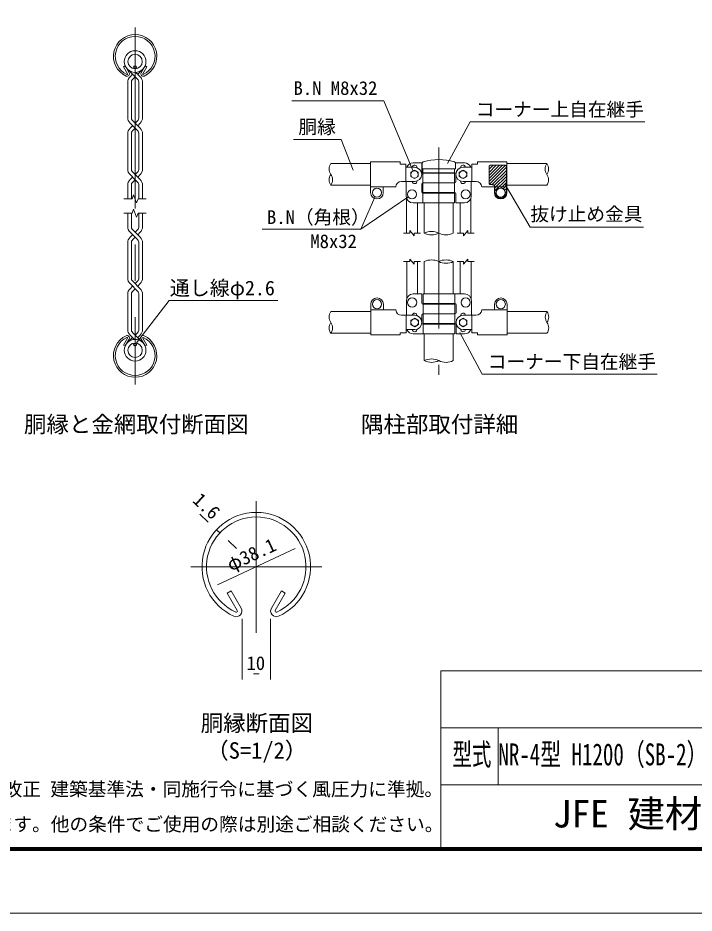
# Model space of a CAD drawing. Units: millimetres, scale not verified, with parts at other scales. Extents: x -4200 to 4200, y -2970 to 2970.
# Drawn here: x 636 to 3008, y -2970 to 171 of the extents above; entities that cross this region are included whole.
import ezdxf
from ezdxf.enums import TextEntityAlignment as Align

# ---------------------------------------------------------------- set-up
doc = ezdxf.new("R2010")
doc.units = ezdxf.units.MM
doc.header["$LTSCALE"] = 20
doc.linetypes.add('DASHED', pattern=[7.5, 6, -1.5])
doc.linetypes.add('USER1', pattern=[50.8, 31.75, -6.35, 6.35, -6.35])
for name, color, linetype, lineweight in [('0-0_D-BMK', 2, 'USER1', 13), ('0-1_D-STR1', 1, 'Continuous', 18), ('0-2_D-STR-DIM', 7, 'Continuous', 9), ('0-5_D-STR3', 3, 'Continuous', 13), ('0-6_D-STR2', 7, 'Continuous', 9), ('0-7_D-STR-TXT', 7, 'Continuous', 9), ('0-8_D-TTL', 7, 'Continuous', 9)]:
    doc.layers.add(name, color=color, linetype=linetype, lineweight=lineweight)
doc.layers.add('0-4_D-TTL-TXT', color=7, linetype='Continuous')
doc.styles.add('ＭＳ ゴシック', font='')
doc.styles.get('ＭＳ ゴシック').set_extended_font_data('MS Gothic')

msp = doc.modelspace()

# ---------------------------------------------------------------- linework, layer by layer
at = {"layer": '0-0_D-BMK'}
for p, q in [((1047.29, 137.13), (1047.29, -1115.19)), ((2112.56, -284.43), (2112.56, -1081.85)), ((1472.29, -1986.5), (1472.29, -1524.95)), ((1242.55, -1754.69), (1702.03, -1754.69))]:
    msp.add_line(p, q, dxfattribs=at)
at = {"layer": '0-1_D-STR1'}
for p, q in [((1006.56, -1.08), (1012.11, 2.13)), ((1026.15, -22.19), (1012.11, 2.13)), ((1068.42, -22.19), (1082.46, 2.13)), ((1088.02, -1.08), (1082.46, 2.13)), ((1020.59, -25.39), (1006.56, -1.08)), ((1073.98, -25.39), (1088.02, -1.08)), ((1873.56, -340.27), (1733.56, -340.27)), ((2351.56, -340.37), (2491.56, -340.37)), ((2061.26, -372.37), (2061.26, -374.37)), ((2162.86, -372.37), (2162.86, -374.37)), ((1873.56, -416.47), (1733.56, -416.47)), ((2351.56, -416.57), (2491.56, -416.57)), ((2061.26, -442.37), (2061.26, -444.37)), ((2162.86, -442.37), (2162.86, -444.37)), ((2061.26, -478.37), (2061.26, -584.37)), ((2162.86, -478.37), (2162.86, -584.37)), ((2061.76, -684.37), (2061.76, -797.73)), ((2163.36, -684.37), (2163.36, -797.73)), ((2061.76, -831.73), (2061.76, -833.73)), ((2163.36, -831.73), (2163.36, -833.73)), ((1874.06, -859.63), (1734.06, -859.63)), ((2352.06, -859.73), (2492.06, -859.73)), ((2061.76, -901.73), (2061.76, -903.73)), ((2163.36, -901.73), (2163.36, -903.73)), ((1874.06, -935.83), (1734.06, -935.83)), ((2061.76, -937.73), (2061.76, -1031.73)), ((2163.36, -937.73), (2163.36, -1031.73)), ((2352.06, -935.93), (2492.06, -935.93)), ((1020.59, -952.67), (1006.56, -976.98)), ((1026.15, -955.88), (1012.11, -980.19)), ((1068.42, -955.88), (1082.46, -980.19)), ((1073.98, -952.67), (1088.02, -976.98)), ((1006.56, -976.98), (1012.11, -980.19)), ((1088.02, -976.98), (1082.46, -980.19)), ((1370.46, -1847.22), (1384.35, -1839.2)), ((1405.55, -1908), (1370.46, -1847.22)), ((1419.44, -1899.98), (1384.35, -1839.2)), ((1525.13, -1899.98), (1560.22, -1839.2)), ((1539.02, -1908), (1574.11, -1847.22)), ((1574.11, -1847.22), (1560.22, -1839.2))]:
    msp.add_line(p, q, dxfattribs=at)
for centre, radius, start, end in [((1047.29, 35.93), 76.2, 294.32478, 245.67522), ((1047.29, 35.93), 69.78, 294.32478, 245.67522), ((1019.2, -26.2), 8.02, 245.67522, 30), ((1019.2, -26.2), 1.6, 245.67522, 30), ((1075.37, -26.2), 8.02, 150, 294.32478), ((1075.37, -26.2), 1.6, 150, 294.32478), ((1047.29, -1013.99), 76.2, 114.32478, 65.67522), ((1047.29, -1013.99), 69.78, 114.32478, 65.67522), ((1019.2, -951.87), 8.02, 330, 114.32478), ((1019.2, -951.87), 1.6, 330, 114.32478), ((1075.37, -951.87), 8.02, 65.67522, 210), ((1075.37, -951.87), 1.6, 65.67522, 210), ((1472.29, -1754.69), 190.5, 294.32478, 245.67522), ((1472.29, -1754.69), 174.46, 294.32478, 245.67522), ((1402.08, -1910.01), 20.05, 245.67522, 30), ((1402.08, -1910.01), 4.01, 245.67522, 30), ((1542.5, -1910.01), 20.05, 150, 294.32478), ((1542.5, -1910.01), 4.01, 150, 294.32478)]:
    msp.add_arc(centre, radius, start, end, dxfattribs=at)
at = {"layer": '0-2_D-STR-DIM'}
for p, q in [((1008.15, -464.03), (1037.02, -464.03)), ((1042.15, -449.94), (1037.02, -464.03)), ((1052.42, -478.13), (1042.15, -449.94)), ((1057.55, -464.03), (1052.42, -478.13)), ((1057.55, -464.03), (1086.42, -464.03)), ((1042.15, -499.94), (1037.02, -514.03)), ((1052.42, -528.13), (1042.15, -499.94)), ((1008.15, -514.03), (1037.02, -514.03)), ((1057.55, -514.03), (1052.42, -528.13)), ((1057.55, -514.03), (1086.42, -514.03)), ((2011.31, -584.37), (1988.81, -584.37)), ((2011.31, -584.37), (2011.31, -575.37)), ((2026.31, -593.37), (2011.31, -575.37)), ((2048.81, -584.37), (2026.31, -584.37)), ((2026.31, -593.37), (2026.31, -584.37)), ((2176.81, -584.37), (2199.31, -584.37)), ((2199.31, -593.37), (2214.31, -575.37)), ((2199.31, -593.37), (2199.31, -584.37)), ((2214.31, -584.37), (2214.31, -575.37)), ((2214.31, -584.37), (2236.81, -584.37)), ((2011.31, -684.37), (1988.81, -684.37)), ((2011.31, -684.37), (2011.31, -675.37)), ((2026.31, -693.37), (2011.31, -675.37)), ((2048.81, -684.37), (2026.31, -684.37)), ((2026.31, -693.37), (2026.31, -684.37)), ((2176.81, -684.37), (2199.31, -684.37)), ((2199.31, -693.37), (2214.31, -675.37)), ((2199.31, -693.37), (2199.31, -684.37)), ((2214.31, -684.37), (2214.31, -675.37)), ((2214.31, -684.37), (2236.81, -684.37)), ((1303.4, -1597.82), (1274.09, -1570.6)), ((1344.46, -1635.96), (1332.71, -1625.04)), ((1373.77, -1663.18), (1403.08, -1690.41)), ((1335.89, -1818.29), (1608.69, -1691.09)), ((1422.29, -1937.26), (1422.29, -2150.06)), ((1522.29, -1937.26), (1522.29, -2150.06)), ((1462.29, -2130.06), (1482.29, -2130.06))]:
    msp.add_line(p, q, dxfattribs=at)
for centre, radius, start, end in [((1760.8, -359.32), 33.24, 145.03504, 214.96496), ((2518.8, -359.42), 33.24, 145.03504, 214.96496), ((2464.32, -359.42), 33.24, 325.03504, 34.96496), ((1760.8, -397.42), 33.24, 145.03422, 214.96578), ((1706.32, -397.42), 33.24, 325.03504, 34.96496), ((2464.32, -397.52), 33.24, 325.03422, 34.96578), ((2086.91, -636.19), 57.83, 63.66726, 116.33274), ((2086.91, -532.54), 57.83, 243.66726, 296.33274), ((2137.71, -534.66), 55.71, 243.16247, 296.83753), ((2087.16, -735.13), 56.76, 63.41722, 116.58278), ((2137.96, -735.13), 56.76, 63.41723, 116.58277), ((2137.96, -633.61), 56.76, 243.41723, 296.58277), ((1761.3, -878.68), 33.24, 145.03504, 214.96496), ((2519.3, -878.78), 33.24, 145.03504, 214.96496), ((2464.82, -878.78), 33.24, 325.03504, 34.96496), ((1761.3, -916.78), 33.24, 145.03422, 214.96578), ((1706.82, -916.78), 33.24, 325.03504, 34.96496), ((2464.82, -916.88), 33.24, 325.03422, 34.96578), ((2087.16, -1082.49), 56.76, 63.4184, 116.5816), ((2087.16, -980.97), 56.76, 243.4184, 296.5816), ((2137.96, -980.97), 56.76, 243.4184, 296.5816)]:
    msp.add_arc(centre, radius, start, end, dxfattribs=at)
at = {"layer": '0-5_D-STR3'}
for p, q in [((1873.56, -334.37), (1873.56, -422.37)), ((1977.16, -334.37), (1873.56, -334.37)), ((1997.16, -342.16), (1997.16, -403.37)), ((2052.56, -338.37), (2022.56, -338.37)), ((2052.56, -338.37), (2052.56, -370.37)), ((2053.76, -340.33), (2053.76, -358.37)), ((2171, -338.37), (2202.56, -338.37)), ((2171.36, -340.42), (2171.36, -358.37)), ((2227.96, -342.16), (2227.96, -403.37)), ((2247.96, -334.37), (2351.56, -334.37)), ((2351.56, -334.37), (2351.56, -422.37)), ((2027.56, -353.37), (1997.16, -353.37)), ((2053.76, -358.37), (2171.36, -358.37)), ((2168.16, -374.37), (2056.56, -374.37)), ((2056.96, -358.37), (2056.96, -372.37)), ((2056.96, -372.37), (2168.56, -372.37)), ((2056.96, -374.37), (2056.96, -408.37)), ((2168.16, -358.37), (2168.16, -372.37)), ((2168.16, -374.37), (2168.16, -408.37)), ((2172.56, -376.37), (2172.56, -404.37)), ((2197.56, -353.37), (2227.96, -353.37)), ((2289.56, -360.57), (2303.76, -346.37)), ((2289.56, -371.18), (2314.37, -346.37)), ((2289.56, -381.78), (2324.98, -346.37)), ((2289.56, -392.39), (2335.58, -346.37)), ((2289.56, -403), (2346.14, -346.42)), ((2289.6, -349.93), (2293.12, -346.4)), ((2290.38, -412.79), (2349.56, -353.6)), ((2299.4, -414.37), (2349.56, -364.21)), ((2306.83, -417.55), (2349.56, -374.82)), ((1981.54, -403.37), (1997.16, -403.37)), ((2027.56, -403.37), (1997.16, -403.37)), ((1998.56, -403.37), (1998.56, -454.37)), ((2197.56, -403.37), (2227.96, -403.37)), ((2226.56, -403.37), (2226.56, -454.37)), ((2243.59, -403.37), (2227.96, -403.37)), ((2309.56, -425.42), (2349.56, -385.42)), ((2309.56, -436.03), (2349.56, -396.03)), ((2329.79, -426.41), (2349.56, -406.64)), ((1873.56, -422.37), (1873.56, -442.37)), ((1961.56, -422.37), (1873.56, -422.37)), ((1917.56, -422.37), (1917.56, -442.37)), ((2052.56, -440.37), (2052.56, -412.37)), ((2168.16, -408.37), (2056.56, -408.37)), ((2056.96, -408.37), (2168.56, -408.37)), ((2056.96, -408.37), (2056.96, -442.37)), ((2168.16, -408.37), (2168.16, -442.37)), ((2263.56, -422.37), (2351.56, -422.37)), ((2307.56, -422.37), (2307.56, -442.37)), ((2337.97, -428.83), (2349.56, -417.24)), ((2343.25, -434.16), (2349.56, -427.85)), ((2345.55, -442.47), (2349.56, -438.46)), ((2351.56, -422.37), (2351.56, -442.37)), ((1999.56, -462.37), (1999.56, -584.37)), ((2168.16, -444.37), (2056.56, -444.37)), ((2056.96, -442.37), (2168.56, -442.37)), ((2056.96, -444.37), (2056.96, -478.37)), ((2168.16, -444.37), (2168.16, -478.37)), ((2172.56, -446.37), (2172.56, -478.37)), ((2225.56, -462.37), (2225.56, -584.37)), ((2309.96, -446.24), (2313.63, -442.56)), ((2313.14, -453.67), (2316.03, -450.77)), ((2318.48, -458.93), (2321.34, -456.07)), ((2326.05, -461.97), (2329.7, -458.32)), ((2338.27, -460.35), (2347.4, -451.23)), ((2168.16, -478.37), (2022.56, -478.37)), ((2037.56, -478.37), (2037.56, -584.37)), ((2172.56, -478.37), (2202.56, -478.37)), ((2187.56, -478.37), (2187.56, -584.37)), ((2000.06, -684.37), (2000.06, -814.87)), ((2038.06, -684.37), (2038.06, -797.73)), ((2188.06, -684.37), (2188.06, -797.73)), ((2226.06, -684.37), (2226.06, -814.87)), ((2053.06, -797.73), (2023.06, -797.73)), ((2053.06, -829.73), (2053.06, -797.73)), ((2057.46, -831.73), (2057.46, -797.73)), ((2057.46, -797.73), (2203.06, -797.73)), ((2168.66, -831.73), (2168.66, -797.73)), ((1874.06, -853.73), (1874.06, -833.73)), ((1918.06, -853.73), (1918.06, -833.73)), ((1999.06, -872.73), (1999.06, -821.73)), ((2168.66, -833.73), (2057.06, -833.73)), ((2057.46, -831.73), (2169.06, -831.73)), ((2057.46, -867.73), (2057.46, -833.73)), ((2168.66, -867.73), (2168.66, -833.73)), ((2173.06, -835.73), (2173.06, -863.73)), ((2227.06, -872.73), (2227.06, -821.73)), ((2308.06, -853.73), (2308.06, -833.73)), ((2352.06, -853.73), (2352.06, -833.73)), ((1874.06, -941.73), (1874.06, -853.73)), ((1962.06, -853.73), (1874.06, -853.73)), ((1982.04, -872.73), (1997.66, -872.73)), ((1997.66, -933.94), (1997.66, -872.73)), ((2028.06, -872.73), (1997.66, -872.73)), ((2053.06, -899.73), (2053.06, -871.73)), ((2168.66, -867.73), (2057.06, -867.73)), ((2057.46, -867.73), (2169.06, -867.73)), ((2057.46, -901.73), (2057.46, -867.73)), ((2168.66, -901.73), (2168.66, -867.73)), ((2198.06, -872.73), (2228.46, -872.73)), ((2243.09, -872.73), (2227.46, -872.73)), ((2228.46, -933.94), (2228.46, -872.73)), ((2263.06, -853.73), (2351.06, -853.73)), ((2352.06, -941.73), (2352.06, -853.73)), ((2168.66, -903.73), (2057.06, -903.73)), ((2057.46, -901.73), (2169.06, -901.73)), ((2057.46, -937.73), (2057.46, -903.73)), ((2168.66, -937.73), (2168.66, -903.73)), ((2173.06, -937.73), (2173.06, -905.73)), ((1977.66, -941.73), (1874.06, -941.73)), ((2028.06, -922.73), (1997.66, -922.73)), ((2168.66, -937.73), (2023.06, -937.73)), ((2173.06, -937.73), (2203.06, -937.73)), ((2198.06, -922.73), (2228.46, -922.73)), ((2248.46, -941.73), (2352.06, -941.73))]:
    msp.add_line(p, q, dxfattribs=at)
at = {"layer": '0-5_D-STR3', "linetype": 'DASHED'}
for p, q in [((2289.56, -410.37), (2289.56, -350.37)), ((2345.56, -346.37), (2293.56, -346.37)), ((2349.56, -442.37), (2349.56, -350.37)), ((2299.56, -414.37), (2293.56, -414.37)), ((2309.56, -442.37), (2309.56, -424.37))]:
    msp.add_line(p, q, dxfattribs=at)
at = {"layer": '0-5_D-STR3'}
for points in [[(1977.16, -334.37), (1977.16, -342.16), (1997.16, -342.16)], [(2247.96, -334.37), (2247.96, -342.16), (2227.96, -342.16)], [(1977.66, -941.73), (1977.66, -933.94), (1997.66, -933.94)], [(2248.46, -941.73), (2248.46, -933.94), (2228.46, -933.94)]]:
    msp.add_lwpolyline(points, dxfattribs=at)
for points in [[(2027.56, -363.37), (2040.55, -370.87), (2040.55, -385.87), (2027.56, -393.37), (2014.57, -385.87), (2014.57, -370.87)], [(2197.56, -363.37), (2184.57, -370.87), (2184.57, -385.87), (2197.56, -393.37), (2210.55, -385.87), (2210.55, -370.87)], [(2028.06, -912.73), (2041.05, -905.23), (2041.05, -890.23), (2028.06, -882.73), (2015.07, -890.23), (2015.07, -905.23)], [(2198.06, -912.73), (2185.07, -905.23), (2185.07, -890.23), (2198.06, -882.73), (2211.05, -890.23), (2211.05, -905.23)]]:
    msp.add_lwpolyline(points, close=True, dxfattribs=at)
for centre, radius in [((1047.29, -2.66), 5.2), ((2027.56, -378.37), 12.99), ((2197.56, -378.37), 12.99), ((1895.56, -442.37), 16), ((2018.56, -448.37), 16), ((2206.56, -448.37), 16), ((2329.56, -442.37), 16), ((2019.06, -827.73), 16), ((2207.06, -827.73), 16), ((1896.06, -833.73), 16), ((2330.06, -833.73), 16), ((2028.06, -897.73), 12.99), ((2198.06, -897.73), 12.99), ((1047.29, -975.4), 5.2)]:
    msp.add_circle(centre, radius, dxfattribs=at)
for centre, radius, start, end in [((2022.56, -362.37), 24, 90, 157.97569), ((2059.76, -340.33), 6, 107.18963, 180), ((2112.42, -510.53), 184.17, 72.71226, 107.18963), ((2165.36, -340.42), 6, 0, 72.71226), ((2202.56, -362.37), 24, 22.02431, 90), ((2027.56, -354.37), 8.5, 356.73321, 173.24367), ((2027.56, -378.37), 25, 270, 90), ((2056.56, -370.37), 4, 180, 270), ((2168.56, -376.37), 4, 0, 90), ((2197.56, -378.37), 25, 90, 270), ((2197.56, -354.37), 8.5, 6.75633, 183.26679), ((1981.54, -423.37), 20, 90, 177.13402), ((2027.56, -402.37), 8.5, 186.75633, 3.26679), ((2168.56, -404.37), 4, 270, 0), ((2197.56, -402.37), 8.5, 176.73321, 353.24367), ((2243.59, -423.37), 20, 2.86598, 90), ((2056.56, -412.37), 4, 90, 180), ((1895.56, -442.37), 22, 180, 0), ((2022.56, -454.37), 24, 180, 270), ((2056.56, -440.37), 4, 180, 270), ((2168.56, -446.37), 4, 0, 90), ((2202.56, -454.37), 24, 270, 0), ((2329.56, -442.37), 22, 180, 0), ((1896.06, -833.73), 22, 0, 180), ((2023.06, -821.73), 24, 90, 180), ((2203.06, -821.73), 24, 0, 90), ((2330.06, -833.73), 22, 0, 180), ((2057.06, -829.73), 4, 180, 270), ((2169.06, -835.73), 4, 0, 90), ((1982.04, -852.73), 20, 182.86598, 270), ((2028.06, -873.73), 8.5, 356.73321, 173.24367), ((2028.06, -897.73), 25, 270, 90), ((2057.06, -871.73), 4, 90, 180), ((2169.06, -863.73), 4, 270, 0), ((2198.06, -897.73), 25, 90, 270), ((2198.06, -873.73), 8.5, 6.75633, 183.26679), ((2243.09, -852.73), 20, 270, 357.13402), ((2057.06, -899.73), 4, 180, 270), ((2169.06, -905.73), 4, 0, 90), ((2023.06, -913.73), 24, 202.02431, 270), ((2028.06, -921.73), 8.5, 186.75633, 3.26679), ((2198.06, -921.73), 8.5, 176.73321, 353.24367), ((2203.06, -913.73), 24, 270, 337.97569)]:
    msp.add_arc(centre, radius, start, end, dxfattribs=at)
at = {"layer": '0-5_D-STR3', "linetype": 'DASHED'}
for centre, radius, start, end in [((2293.56, -350.37), 4, 90, 180), ((2345.56, -350.37), 4, 0, 90), ((2293.56, -410.37), 4, 180, 270), ((2299.56, -424.37), 10, 0, 90), ((2329.56, -442.37), 20, 180, 0)]:
    msp.add_arc(centre, radius, start, end, dxfattribs=at)
at = {"layer": '0-6_D-STR2'}
for p, q in [((1047.29, -36.13), (1023.56, -12.4)), ((1029.4, -35.87), (1038.21, -27.06)), ((1065.17, -35.87), (1049.91, -20.6)), ((1056.36, -27.06), (1071.01, -12.4)), ((1021.2, -55.67), (1021.2, -178.92)), ((1034.03, -56.68), (1034.03, -177.91)), ((1039.18, -44.23), (1047.29, -36.13)), ((1055.39, -44.23), (1047.29, -36.13)), ((1060.54, -56.68), (1060.54, -177.91)), ((1073.37, -55.67), (1073.37, -178.92)), ((1047.29, -216.61), (1029.4, -198.72)), ((1038.21, -207.53), (1029.4, -216.34)), ((1029.4, -216.34), (1038.21, -207.53)), ((1065.17, -216.34), (1039.18, -190.35)), ((1039.18, -224.71), (1047.29, -216.61)), ((1055.39, -190.35), (1047.29, -198.46)), ((1055.39, -224.71), (1047.29, -216.61)), ((1065.17, -198.72), (1056.36, -207.53)), ((1021.2, -236.14), (1021.2, -359.39)), ((1034.03, -237.15), (1034.03, -358.38)), ((1060.54, -237.15), (1060.54, -358.38)), ((1073.37, -236.14), (1073.37, -359.39)), ((1065.17, -396.82), (1039.18, -370.83)), ((1055.39, -370.83), (1047.29, -378.93)), ((1047.29, -397.08), (1029.4, -379.19)), ((1038.21, -388), (1029.4, -396.82)), ((1029.4, -396.82), (1038.21, -388)), ((1039.18, -405.18), (1047.29, -397.08)), ((1055.39, -405.18), (1047.29, -397.08)), ((1065.17, -379.19), (1056.36, -388)), ((1021.2, -416.62), (1021.2, -464.03)), ((1034.03, -417.63), (1034.03, -464.03)), ((1060.54, -417.63), (1060.54, -464.03)), ((1073.37, -416.62), (1073.37, -464.03)), ((1021.2, -561.45), (1021.2, -514.03)), ((1034.03, -560.44), (1034.03, -514.03)), ((1060.54, -560.44), (1060.54, -514.03)), ((1073.37, -561.45), (1073.37, -514.03)), ((1055.39, -607.24), (1029.4, -581.25)), ((1038.21, -590.06), (1029.4, -598.87)), ((1065.17, -598.87), (1039.18, -572.88)), ((1055.39, -572.88), (1047.29, -580.99)), ((1065.17, -581.25), (1056.36, -590.06)), ((1021.2, -741.92), (1021.2, -618.67)), ((1034.03, -740.91), (1034.03, -619.68)), ((1047.29, -599.14), (1039.18, -607.24)), ((1060.54, -740.91), (1060.54, -619.68)), ((1073.37, -741.92), (1073.37, -618.67)), ((1065.17, -779.35), (1039.18, -753.36)), ((1055.39, -753.36), (1047.29, -761.46)), ((1055.39, -787.71), (1029.4, -761.72)), ((1038.21, -770.53), (1029.4, -779.35)), ((1047.29, -779.61), (1039.18, -787.71)), ((1065.17, -761.72), (1056.36, -770.53)), ((1021.2, -922.4), (1021.2, -799.15)), ((1034.03, -921.39), (1034.03, -800.16)), ((1060.54, -921.39), (1060.54, -800.16)), ((1073.37, -922.4), (1073.37, -799.15)), ((1039.18, -933.83), (1071.01, -965.66)), ((1055.39, -933.83), (1047.29, -941.93)), ((1038.21, -951.01), (1023.56, -965.66)), ((1029.4, -942.19), (1044.66, -957.46)), ((1065.17, -942.19), (1056.36, -951.01))]:
    msp.add_line(p, q, dxfattribs=at)
for centre, radius in [((1047.29, 17.41), 38.1), ((1047.29, 17.41), 25.27), ((1047.29, -995.47), 38.1), ((1047.29, -995.47), 25.27)]:
    msp.add_circle(centre, radius, dxfattribs=at)
for centre, radius, start, end in [((1049.2, -55.67), 28, 135, 180), ((1049.2, -55.67), 15.2, 131.19984, 183.80396), ((1045.37, -55.67), 15.2, 356.19604, 48.80016), ((1045.37, -55.67), 28, 0, 45), ((1049.2, -178.92), 28, 180, 225), ((1049.2, -178.92), 15.2, 176.19604, 228.80016), ((1045.37, -178.92), 15.2, 311.19984, 3.80396), ((1045.37, -178.92), 28, 315, 0), ((1049.2, -236.14), 28, 135, 180), ((1045.37, -236.14), 28, 0, 45), ((1049.2, -236.14), 15.2, 131.19984, 183.80396), ((1045.37, -236.14), 15.2, 356.19604, 48.80016), ((1049.2, -359.39), 28, 180, 225), ((1049.2, -359.39), 15.2, 176.19604, 228.80016), ((1045.37, -359.39), 15.2, 311.19984, 3.80396), ((1045.37, -359.39), 28, 315, 0), ((1049.2, -416.62), 28, 135, 180), ((1049.2, -416.62), 15.2, 131.19984, 183.80396), ((1045.37, -416.62), 15.2, 356.19604, 48.80016), ((1045.37, -416.62), 28, 0, 45), ((1049.2, -561.45), 28, 180, 225), ((1049.2, -561.45), 15.2, 176.19604, 228.80016), ((1045.37, -561.45), 15.2, 311.19984, 3.80396), ((1045.37, -561.45), 28, 315, 0), ((1049.2, -618.67), 28, 135, 180), ((1049.2, -618.67), 15.2, 131.19984, 183.80396), ((1045.37, -618.67), 15.2, 356.19604, 48.80016), ((1045.37, -618.67), 28, 0, 45), ((1049.2, -741.92), 28, 180, 225), ((1049.2, -741.92), 15.2, 176.19604, 228.80016), ((1045.37, -741.92), 15.2, 311.19984, 3.80396), ((1045.37, -741.92), 28, 315, 0), ((1049.2, -799.15), 28, 135, 180), ((1045.37, -799.15), 28, 0, 45), ((1049.2, -799.15), 15.2, 131.19984, 183.80396), ((1045.37, -799.15), 15.2, 356.19604, 48.80016), ((1049.2, -922.4), 28, 180, 225), ((1049.2, -922.4), 15.2, 176.19604, 228.80016), ((1045.37, -922.4), 15.2, 311.19984, 3.80396), ((1045.37, -922.4), 28, 315, 0)]:
    msp.add_arc(centre, radius, start, end, dxfattribs=at)
at = {"layer": '0-7_D-STR-TXT'}
for points in [[(1597.14, -120.71), (1920.2, -120.71), (2021.69, -364.47)], [(2835.98, -193.96), (2222.17, -193.96), (2143.68, -339.96)], [(1603.26, -256.36), (1770.28, -256.36), (1812.27, -363.22)], [(2830.39, -562.96), (2432.95, -562.96), (2345.48, -414.19)], [(1493.55, -570.7), (1839.62, -570.7), (2003.7, -458.53)], [(1493.55, -570.7), (1839.62, -570.7), (1888.37, -458.87)], [(1548.16, -821.17), (1166.23, -821.17), (1051.68, -969.7)], [(2878.2, -1078.88), (2264.39, -1078.88), (2185.9, -932.88)]]:
    msp.add_lwpolyline(points, dxfattribs=at)
at = {"layer": '0-8_D-TTL'}
for p, q in [((2120.32, -2119.77), (2120.32, -2739.77)), ((2120.32, -2119.77), (3920.32, -2119.77)), ((2120.32, -2319.77), (3920.32, -2319.77)), ((2320.32, -2319.77), (2320.32, -2519.77)), ((2120.32, -2519.77), (3920.32, -2519.77))]:
    msp.add_line(p, q, dxfattribs=at)
at = {"layer": '0-8_D-TTL', "color": 2, "lineweight": 18}
msp.add_lwpolyline([(-4199.68, 2970.23), (4200.32, 2970.23), (4200.32, -2969.77), (-4199.68, -2969.77)], close=True, dxfattribs=at)
at = {"layer": '0-8_D-TTL'}
for points in [[(-3929.68, 2750.23), (3930.32, 2750.23), (3930.32, -2749.77), (-3929.68, -2749.77)], [(-3927.18, 2747.73), (3927.82, 2747.73), (3927.82, -2747.27), (-3927.18, -2747.27)], [(-3924.68, 2745.23), (3925.32, 2745.23), (3925.32, -2744.77), (-3924.68, -2744.77)], [(-3922.18, 2742.73), (3922.82, 2742.73), (3922.82, -2742.27), (-3922.18, -2742.27)], [(-3919.68, 2740.23), (3920.32, 2740.23), (3920.32, -2739.77), (-3919.68, -2739.77)]]:
    msp.add_lwpolyline(points, close=True, dxfattribs=at)

# ---------------------------------------------------------------- texts
at = {"layer": '0-2_D-STR-DIM', "style": 'ＭＳ ゴシック'}
for s, rotation, p in [('1.6', 317.113, (1235.92, -1536.36)), ('φ38.1', 24.999, (1389.23, -1785))]:
    msp.add_text(s, height=48.09, rotation=rotation, dxfattribs=at).set_placement(p, align=Align.BOTTOM_LEFT)
msp.add_text('10', height=48.09, dxfattribs=at).set_placement((1437.89, -2131.31), align=Align.BOTTOM_LEFT)
at = {"layer": '0-4_D-TTL-TXT', "style": 'ＭＳ ゴシック'}
for s, height, p in [('胴縁と金網取付断面図', 57.77, (657.44, -1301.13)), ('隅柱部取付詳細', 57.77, (1839.67, -1301.28)), ('胴縁断面図', 57.77, (1277.36, -2349.33)), ('（S=1/2）', 57.77, (1296.85, -2445.52)), ('JFE 建材株式会社', 96.21, (2512.7, -2698.28))]:
    msp.add_text(s, height=height, dxfattribs=at).set_placement(p, align=Align.BOTTOM_LEFT)
for s, width, p in [('型式', 0.65, (2160.59, -2474.58)), ('NR-4型 H1200（SB-2）', 0.7, (2321.67, -2474.58))]:
    msp.add_text(s, height=76.97, dxfattribs=dict(at, width=width)).set_placement(p, align=Align.BOTTOM_LEFT)
at = {"layer": '0-7_D-STR-TXT', "style": 'ＭＳ ゴシック'}
for s, height, p in [('B.N M8x32', 48.09, (1602.88, -114.01)), ('コーナー上自在継手', 48.09, (2242.1, -188.77)), ('胴縁', 48.09, (1620.19, -250.06)), ('B.N（角根）', 48.09, (1509.79, -566.77)), ('抜け止め金具', 48.09, (2433.59, -556.03)), ('M8x32', 48.09, (1661.87, -651.35)), ('通し線φ2.6', 51.45, (1168.83, -818.07)), ('コーナー下自在継手', 48.09, (2284.32, -1073.7)), ('（設計条件）風荷重：昭和57年改正 建築基準法・同施行令に基づく風圧力に準拠。', 48.09, (-332.13, -2573.38)), ('※本商品はGLへの設置を基準としております。他の条件でご使用の際は別途ご相談ください。', 48.09, (-625.99, -2696.54))]:
    msp.add_text(s, height=height, dxfattribs=at).set_placement(p, align=Align.BOTTOM_LEFT)

doc.saveas('drawing.dxf')
